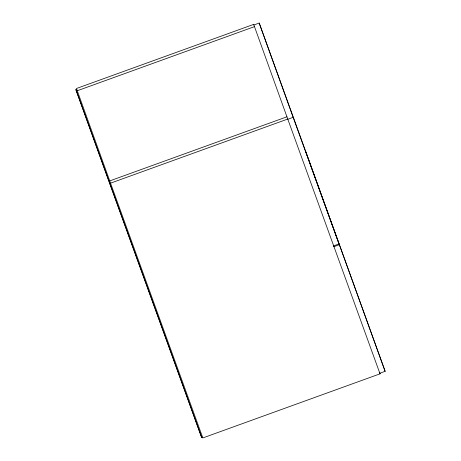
<?xml version="1.0" encoding="UTF-8"?>
<svg xmlns="http://www.w3.org/2000/svg" width="461" height="461" viewBox="0 0 461 461"><rect width="100%" height="100%" fill="white"/><g stroke="black" fill="none" stroke-linecap="round" stroke-linejoin="round"><path stroke-width="0.69" d="M253.878 24.975L259.197 23.05L305.049 149.641L385.137 371.324L379.818 373.249M202.546 437.166L201.659 437.483L109.764 183.766L75.863 89.607L76.751 89.284M77.275 90.748L254.478 26.634M109.735 180.914L286.938 116.8M259.197 23.05L293.144 117.342L287.825 119.261L253.671 24.387L76.468 88.5L110.652 183.449L109.764 183.766M333.678 245.851L338.996 243.932L293.144 117.342M339.284 244.733L333.971 246.658L333.482 245.31M380.031 373.836L202.828 437.95L110.548 183.161L287.75 119.047L380.031 373.836L379.628 372.713M305.338 150.442L385.137 371.324M75.863 89.607L167.516 342.644M167.758 343.318L201.659 437.483"/></g></svg>
